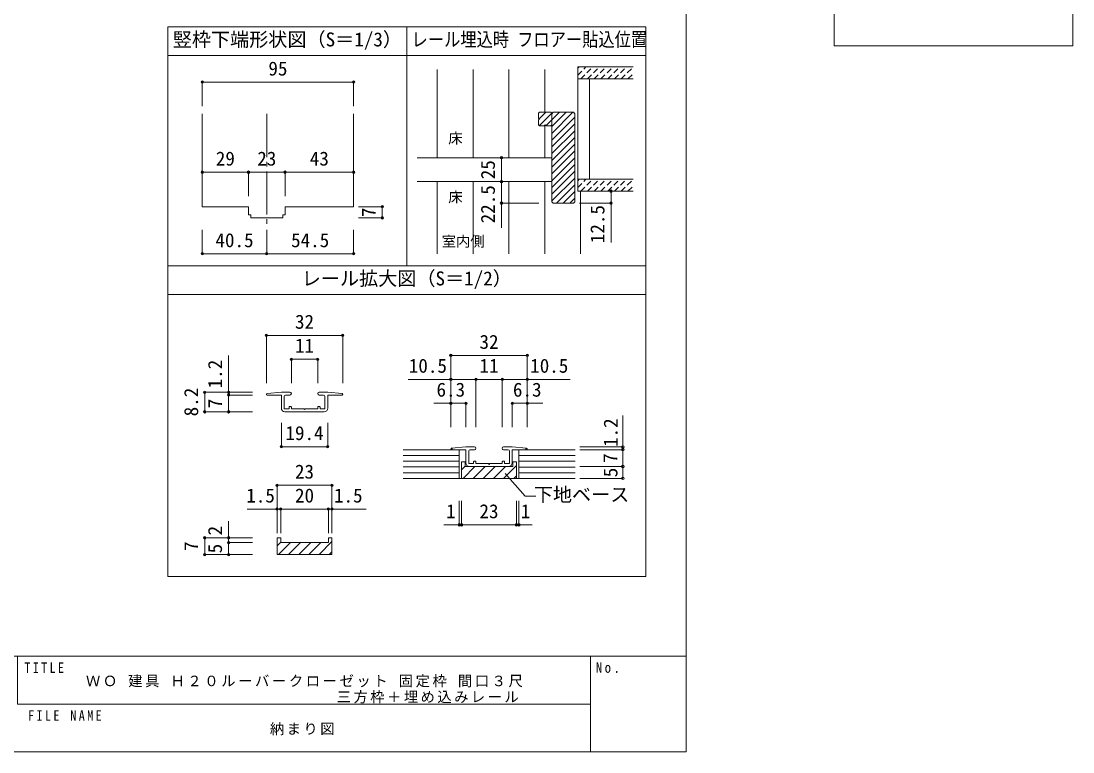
# Model space of a CAD drawing. Units: millimetres on the paper, with parts at other scales. Extents: x -197 to 279, y -138 to 137.
# Drawn here: x 58.6 to 278.8, y -138 to 14.9 of the extents above; entities that cross this region are included whole.
import ezdxf
from ezdxf.enums import TextEntityAlignment as Align

# ---------------------------------------------------------------- set-up
doc = ezdxf.new("R2010")
doc.units = ezdxf.units.MM
doc.header["$PDMODE"] = 32
doc.header["$PDSIZE"] = 0.5
doc.linetypes.add('CHAIN2', pattern=[12, 9, -1, 1, -1])
doc.linetypes.add('DASHED1', pattern=[1.8, 1.2, -0.6])
for name, color, linetype, lineweight in [('0-0_補助線', 7, 'Continuous', 9), ('0-3_仕上げ', 2, 'Continuous', 9), ('0-4_枠', 3, 'Continuous', 9), ('0-A_文字', 7, 'Continuous', 9), ('0-B_寸法', 7, 'Continuous', 9), ('0-C_ハッチ', 4, 'DASHED1', 9), ('1-3_仕上げ', 7, 'Continuous', 9), ('1-7_金物', 7, 'Continuous', 9), ('1-A_文字', 7, 'Continuous', 9), ('1-B_寸法', 7, 'Continuous', 9), ('1-C_ハッチ', 4, 'Continuous', 9), ('2-0_補助線', 3, 'Continuous', 9), ('2-4_枠', 3, 'Continuous', 9), ('2-B_寸法', 4, 'Continuous', 9), ('F-0_補助線', 7, 'Continuous', 9)]:
    doc.layers.add(name, color=color, linetype=linetype, lineweight=lineweight)
doc.layers.add('F-A_文字', color=7, linetype='Continuous')
doc.styles.add('ＭＳ ゴシック', font='')
doc.styles.get('ＭＳ ゴシック').set_extended_font_data('MS Gothic')

# ---------------------------------------------------------------- blocks, each defined once
blk = doc.blocks.new('01')
at = {"layer": '0-0_補助線'}
for p, q in [((-4.85, 2.009), (-7.85, 1.709)), ((-4.85, 1.409), (-7.85, 1.409)), ((-3.05, 2.009), (-4.85, 2.009)), ((-4.85, -1.341), (-4.85, 1.409)), ((-4.25, 1.159), (-4.25, -1.491)), ((-4, 1.409), (-3.05, 1.409)), ((3.05, 2.009), (4.85, 2.009)), ((4, 1.409), (3.05, 1.409)), ((4.25, 1.159), (4.25, -1.491)), ((7.85, 1.709), (4.85, 2.009)), ((7.85, 1.409), (4.85, 1.409)), ((4.85, -1.341), (4.85, 1.409)), ((-4.25, -1.491), (-3.25, -1.491)), ((-4.1, -2.091), (4.1, -2.091)), ((-3.25, -1.091), (-3.25, -1.491)), ((-2.85, -0.991), (-3.15, -0.991)), ((-2.75, -1.091), (-2.75, -1.491)), ((2.75, -1.091), (2.75, -1.491)), ((3.15, -0.991), (2.85, -0.991)), ((3.25, -1.091), (3.25, -1.491)), ((3.25, -1.491), (4.25, -1.491))]:
    blk.add_line(p, q, dxfattribs=at)
blk.add_lwpolyline([(-2.75, -1.491), (-0.15, -1.491), (0, -1.641), (0.15, -1.491), (2.75, -1.491)], dxfattribs=at)
for centre, radius, start, end in [((-7.85, 1.559), 0.15, 90, 270), ((-4, 1.159), 0.25, 90, 180), ((-3.05, 1.709), 0.3, 0, 90), ((-3.05, 1.709), 0.3, 270, 0), ((3.05, 1.709), 0.3, 90, 180), ((3.05, 1.709), 0.3, 180, 270), ((4, 1.159), 0.25, 0, 90), ((7.85, 1.559), 0.15, 270, 90), ((-4.1, -1.341), 0.75, 180, 270), ((-3.15, -1.091), 0.1, 90, 180), ((-2.85, -1.091), 0.1, 0, 90), ((2.85, -1.091), 0.1, 90, 180), ((3.15, -1.091), 0.1, 0, 90), ((4.1, -1.341), 0.75, 270, 0)]:
    blk.add_arc(centre, radius, start, end, dxfattribs=at)

msp = doc.modelspace()

# ---------------------------------------------------------------- linework, layer by layer
at = {"layer": '0-0_補助線', "color": 3}
for p, q in [((228.768, 53.09), (228.768, 9.705)), ((89.328, 13.7), (139.328, 13.7)), ((89.328, 13.7), (139.328, 13.7)), ((89.328, 7.7), (139.328, 7.7))]:
    msp.add_line(p, q, dxfattribs=at)
at = {"layer": '0-3_仕上げ'}
for p, q in [((175.089, -20.704), (175.089, 5.296)), ((175.089, 5.296), (186.706, 5.296)), ((175.089, 2.796), (186.706, 2.796)), ((177.589, -18.204), (177.589, 2.796)), ((175.089, -18.204), (186.706, -18.204)), ((175.089, -20.704), (186.706, -20.704))]:
    msp.add_line(p, q, dxfattribs=at)
at = {"layer": '0-4_枠', "color": 4}
for p, q in [((145.711, -13.704), (145.711, 4.76)), ((153.211, -13.704), (153.211, 4.76)), ((160.711, -13.704), (160.711, 4.76)), ((168.211, -4.204), (168.211, 4.76)), ((168.211, -13.704), (168.211, -6.881)), ((141.49, -13.704), (169.689, -13.704)), ((141.49, -18.704), (169.689, -18.704)), ((145.711, -18.704), (145.711, -33.8)), ((153.211, -18.704), (153.211, -33.8)), ((160.711, -18.704), (160.711, -33.8)), ((168.211, -18.704), (168.211, -33.8)), ((175.711, -20.704), (175.711, -33.8))]:
    msp.add_line(p, q, dxfattribs=at)
at = {"layer": '0-4_枠'}
for p, q in [((169.489, -4.204), (169.689, -4.404)), ((174.189, -4.204), (174.489, -4.504)), ((169.689, -22.904), (169.689, -4.404)), ((174.489, -4.504), (174.489, -22.904)), ((169.489, -7.004), (169.689, -6.804))]:
    msp.add_line(p, q, dxfattribs=at)
for points in [[(167.089, -5.604), (166.889, -5.404), (166.889, -4.404), (167.089, -4.204), (169.489, -4.204)], [(169.689, -4.504), (169.989, -4.204), (174.189, -4.204)], [(168.289, -6.804), (168.089, -7.004), (167.089, -7.004), (166.889, -6.804), (166.889, -5.804), (167.089, -5.604)], [(169.489, -7.004), (168.489, -7.004), (168.289, -6.804)], [(174.489, -22.904), (174.189, -23.204), (169.989, -23.204), (169.689, -22.904)]]:
    msp.add_lwpolyline(points, dxfattribs=at)
at = {"layer": '0-A_文字', "color": 3}
for p, q in [((89.328, -36.3), (89.328, 13.7)), ((139.328, 13.7), (189.328, 13.7)), ((139.328, 13.7), (139.328, -36.3)), ((139.328, -36.3), (139.328, 13.7)), ((189.328, 13.7), (189.328, -36.3)), ((139.328, 7.7), (189.328, 7.7)), ((89.328, -36.3), (139.328, -36.3)), ((139.328, -36.3), (189.328, -36.3))]:
    msp.add_line(p, q, dxfattribs=at)
msp.add_lwpolyline([(228.768, 9.705), (278.768, 9.705), (278.768, 53.09)], dxfattribs=at)
at = {"layer": '0-B_寸法', "color": 4}
for p, q in [((159.145, -18.704), (159.145, -13.704)), ((159.145, -18.704), (159.145, -28.391)), ((182.076, -20.704), (175.489, -20.704)), ((182.076, -20.704), (182.076, -31.407)), ((159.145, -23.204), (166.989, -23.204)), ((182.076, -23.204), (175.489, -23.204))]:
    msp.add_line(p, q, dxfattribs=at)
at = {"layer": '0-B_寸法'}
for p in [(159.145, -13.704), (159.145, -18.704), (182.076, -20.704), (159.145, -23.204), (182.076, -23.204)]:
    msp.add_point(p, dxfattribs=at)
at = {"layer": '0-C_ハッチ'}
for p, q in [((175.089, 3.582), (176.803, 5.296)), ((175.089, 4.996), (175.389, 5.296)), ((175.717, 2.796), (178.217, 5.296)), ((177.132, 2.796), (179.632, 5.296)), ((178.546, 2.796), (181.046, 5.296)), ((179.96, 2.796), (182.46, 5.296)), ((181.374, 2.796), (183.874, 5.296)), ((182.788, 2.796), (185.288, 5.296)), ((184.203, 2.796), (186.703, 5.296)), ((185.617, 2.796), (186.706, 3.885)), ((175.089, -19.918), (176.803, -18.204)), ((175.089, -18.504), (175.389, -18.204)), ((175.717, -20.704), (178.217, -18.204)), ((177.132, -20.704), (179.632, -18.204)), ((178.546, -20.704), (181.046, -18.204)), ((179.96, -20.704), (182.46, -18.204)), ((181.374, -20.704), (183.874, -18.204)), ((182.788, -20.704), (185.288, -18.204)), ((184.203, -20.704), (186.703, -18.204)), ((185.617, -20.704), (186.706, -19.615))]:
    msp.add_line(p, q, dxfattribs=at)
at = {"layer": '0-C_ハッチ', "linetype": 'Continuous'}
for p, q in [((167.061, -5.577), (168.434, -4.204)), ((167.069, -6.984), (169.669, -4.384)), ((169.689, -8.606), (174.091, -4.204)), ((169.689, -7.192), (172.677, -4.204)), ((169.689, -5.778), (171.263, -4.204)), ((168.476, -6.991), (169.689, -5.778)), ((169.689, -10.021), (174.489, -5.221)), ((169.689, -11.435), (174.489, -6.635)), ((169.689, -12.849), (174.489, -8.049)), ((169.689, -14.263), (174.489, -9.463)), ((169.689, -15.677), (174.489, -10.877)), ((169.689, -17.092), (174.489, -12.292)), ((169.689, -18.506), (174.489, -13.706)), ((169.689, -19.92), (174.489, -15.12)), ((169.689, -21.334), (174.489, -16.534)), ((169.689, -22.749), (174.489, -17.949)), ((170.648, -23.204), (174.489, -19.363)), ((172.062, -23.204), (174.489, -20.777)), ((173.476, -23.204), (174.489, -22.191))]:
    msp.add_line(p, q, dxfattribs=at)
at = {"layer": '1-3_仕上げ', "color": 2}
for p, q in [((150.299, -74.79), (138.541, -74.79)), ((150.291, -74.79), (150.291, -80.79)), ((162.784, -74.79), (174.541, -74.79)), ((162.791, -74.79), (162.791, -80.79)), ((138.541, -80.79), (174.541, -80.79))]:
    msp.add_line(p, q, dxfattribs=at)
at = {"layer": '1-3_仕上げ'}
for p, q in [((150.291, -75.99), (138.541, -75.99)), ((174.541, -76.005), (162.791, -76.005)), ((150.291, -77.19), (138.541, -77.19)), ((150.291, -78.39), (138.541, -78.39)), ((174.541, -77.205), (162.791, -77.205)), ((174.541, -78.405), (162.791, -78.405)), ((150.291, -79.59), (138.541, -79.59)), ((174.541, -79.605), (162.791, -79.605))]:
    msp.add_line(p, q, dxfattribs=at)
at = {"layer": '1-7_金物'}
for p, q in [((151.691, -74.19), (148.691, -74.49)), ((151.691, -74.79), (148.691, -74.79)), ((153.491, -74.19), (151.691, -74.19)), ((151.691, -77.54), (151.691, -74.79)), ((152.541, -74.79), (153.491, -74.79)), ((159.591, -74.19), (161.391, -74.19)), ((160.541, -74.79), (159.591, -74.79)), ((164.391, -74.49), (161.391, -74.19)), ((164.391, -74.79), (161.391, -74.79)), ((161.391, -77.54), (161.391, -74.79)), ((152.291, -75.04), (152.291, -77.69)), ((160.791, -75.04), (160.791, -77.69)), ((152.291, -77.69), (153.291, -77.69)), ((152.441, -78.29), (160.641, -78.29)), ((153.291, -77.29), (153.291, -77.69)), ((153.691, -77.19), (153.391, -77.19)), ((153.791, -77.29), (153.791, -77.69)), ((159.291, -77.29), (159.291, -77.69)), ((159.691, -77.19), (159.391, -77.19)), ((159.791, -77.29), (159.791, -77.69)), ((159.791, -77.69), (160.791, -77.69))]:
    msp.add_line(p, q, dxfattribs=at)
at = {"layer": '1-7_金物', "color": 3}
for p, q in [((151.541, -77.29), (150.791, -77.29)), ((151.541, -77.29), (151.541, -78.29)), ((151.541, -78.29), (161.541, -78.29)), ((161.541, -77.29), (162.276, -77.29)), ((161.541, -77.29), (161.541, -78.29)), ((162.276, -77.29), (162.276, -80.79)), ((112.918, -93.207), (112.168, -93.207)), ((112.168, -93.207), (112.168, -96.707)), ((112.918, -93.207), (112.918, -94.207)), ((112.918, -94.207), (122.918, -94.207)), ((122.918, -93.207), (122.918, -94.207)), ((122.918, -93.207), (123.652, -93.207)), ((123.652, -93.207), (123.652, -96.707)), ((112.168, -96.707), (123.652, -96.707))]:
    msp.add_line(p, q, dxfattribs=at)
msp.add_lwpolyline([(150.791, -77.29), (150.791, -80.79), (162.276, -80.79)], dxfattribs=at)
at = {"layer": '1-7_金物'}
msp.add_lwpolyline([(153.791, -77.69), (156.391, -77.69), (156.541, -77.84), (156.691, -77.69), (159.291, -77.69)], dxfattribs=at)
for centre, radius, start, end in [((148.691, -74.64), 0.15, 90, 270), ((152.541, -75.04), 0.25, 90, 180), ((153.491, -74.49), 0.3, 0, 90), ((153.491, -74.49), 0.3, 270, 0), ((159.591, -74.49), 0.3, 90, 180), ((159.591, -74.49), 0.3, 180, 270), ((160.541, -75.04), 0.25, 0, 90), ((164.391, -74.64), 0.15, 270, 90), ((152.441, -77.54), 0.75, 180, 270), ((153.391, -77.29), 0.1, 90, 180), ((153.691, -77.29), 0.1, 0, 90), ((159.391, -77.29), 0.1, 90, 180), ((159.691, -77.29), 0.1, 0, 90), ((160.641, -77.54), 0.75, 270, 0)]:
    msp.add_arc(centre, radius, start, end, dxfattribs=at)
at = {"layer": '1-7_金物', "linetype": 'DASHED1'}
for centre, start, end in [((148.691, -74.64), 270, 90), ((164.391, -74.64), 90, 270)]:
    msp.add_arc(centre, 0.15, start, end, dxfattribs=at)
at = {"layer": '1-A_文字', "color": 3}
for p, q in [((89.328, -36.3), (189.328, -36.3)), ((89.328, -36.3), (89.328, -101.3)), ((189.328, -36.3), (189.328, -101.3)), ((89.328, -42.3), (189.328, -42.3)), ((89.328, -101.3), (189.328, -101.3))]:
    msp.add_line(p, q, dxfattribs=at)
at = {"layer": '1-A_文字'}
for p, q in [((159.895, -79.741), (164.117, -84.498)), ((164.117, -84.498), (166.336, -84.498))]:
    msp.add_line(p, q, dxfattribs=at)
at = {"layer": '1-B_寸法', "color": 4}
for p, q in [((109.918, -50.859), (125.918, -50.859)), ((109.918, -50.859), (109.918, -60.859)), ((125.918, -50.859), (125.918, -60.859)), ((102.017, -55.076), (102.017, -63.352)), ((115.168, -55.859), (120.668, -55.859)), ((115.168, -55.859), (115.168, -60.859)), ((120.668, -55.859), (120.668, -60.859)), ((148.541, -55.062), (164.541, -55.062)), ((148.541, -55.062), (148.541, -60.062)), ((164.541, -55.062), (164.541, -60.062)), ((139.641, -60.062), (153.791, -60.062)), ((148.541, -60.062), (148.541, -65.062)), ((153.791, -60.062), (159.291, -60.062)), ((153.791, -60.062), (153.791, -70.062)), ((159.291, -60.062), (173.497, -60.062)), ((159.291, -60.062), (159.291, -70.062)), ((164.541, -60.062), (164.541, -65.062)), ((97.017, -66.852), (97.017, -62.752)), ((97.017, -62.752), (102.017, -62.752)), ((102.017, -62.752), (107.017, -62.752)), ((102.017, -63.352), (107.017, -63.352)), ((102.017, -63.352), (102.017, -66.852)), ((144.948, -65.062), (151.691, -65.062)), ((148.541, -65.062), (148.541, -70.062)), ((151.691, -65.062), (151.691, -70.062)), ((161.391, -65.062), (161.391, -70.062)), ((161.391, -65.062), (167.787, -65.062)), ((164.541, -65.062), (164.541, -70.062)), ((97.017, -66.852), (102.017, -66.852)), ((102.017, -66.852), (107.017, -66.852)), ((184.541, -80.79), (184.541, -67.658)), ((113.068, -74.145), (113.068, -69.145)), ((122.768, -74.145), (122.768, -69.145)), ((113.068, -74.145), (122.768, -74.145)), ((175.541, -74.19), (184.541, -74.19)), ((175.541, -74.79), (184.541, -74.79)), ((175.541, -78.29), (184.541, -78.29)), ((175.541, -80.79), (184.541, -80.79)), ((112.168, -82.207), (123.652, -82.207)), ((112.168, -82.207), (112.168, -87.207)), ((123.652, -82.207), (123.652, -87.207)), ((150.291, -90.498), (150.291, -85.498)), ((150.791, -90.498), (150.791, -85.498)), ((162.276, -90.498), (162.276, -85.498)), ((162.791, -90.498), (162.791, -85.498)), ((105.895, -87.207), (112.918, -87.207)), ((112.168, -87.207), (112.168, -92.207)), ((112.918, -87.207), (112.918, -92.207)), ((112.918, -87.207), (122.918, -87.207)), ((122.918, -87.207), (122.918, -92.207)), ((122.918, -87.207), (130.843, -87.207)), ((123.652, -87.207), (123.652, -92.207)), ((102.017, -89.692), (102.017, -94.207)), ((147.084, -90.498), (150.791, -90.498)), ((150.791, -90.498), (162.276, -90.498)), ((162.276, -90.498), (165.571, -90.498)), ((97.017, -96.707), (97.017, -93.207)), ((97.017, -93.207), (102.017, -93.207)), ((102.017, -93.207), (107.017, -93.207)), ((102.017, -94.207), (107.017, -94.207)), ((102.017, -94.207), (102.017, -96.707)), ((97.017, -96.707), (102.017, -96.707)), ((102.017, -96.707), (107.017, -96.707))]:
    msp.add_line(p, q, dxfattribs=at)
at = {"layer": '1-B_寸法'}
for p in [(109.918, -50.859), (125.918, -50.859), (148.541, -55.062), (164.541, -55.062), (115.168, -55.859), (120.668, -55.859), (148.541, -60.062), (153.791, -60.062), (159.291, -60.062), (164.541, -60.062), (97.017, -62.752), (102.017, -62.752), (102.017, -63.352), (148.541, -65.062), (151.691, -65.062), (161.391, -65.062), (164.541, -65.062), (97.017, -66.852), (102.017, -66.852), (113.068, -74.145), (122.768, -74.145), (184.541, -74.19), (184.541, -74.79), (184.541, -78.29), (184.541, -80.79), (112.168, -82.207), (123.652, -82.207), (112.168, -87.207), (112.918, -87.207), (122.918, -87.207), (123.652, -87.207), (150.291, -90.498), (150.791, -90.498), (162.276, -90.498), (162.791, -90.498), (97.017, -93.207), (102.017, -93.207), (102.017, -94.207), (97.017, -96.707), (102.017, -96.707)]:
    msp.add_point(p, dxfattribs=at)
at = {"layer": '1-C_ハッチ'}
for p, q in [((150.791, -78.967), (151.541, -78.217)), ((151.089, -80.79), (153.589, -78.29)), ((153.211, -80.79), (155.711, -78.29)), ((155.332, -80.79), (157.832, -78.29)), ((157.453, -80.79), (159.953, -78.29)), ((159.575, -80.79), (162.276, -78.089)), ((161.696, -80.79), (162.276, -80.211)), ((112.168, -94.884), (112.918, -94.134)), ((112.466, -96.707), (114.966, -94.207)), ((114.587, -96.707), (117.087, -94.207)), ((116.708, -96.707), (119.208, -94.207)), ((118.829, -96.707), (121.329, -94.207)), ((120.951, -96.707), (123.652, -94.006)), ((123.072, -96.707), (123.652, -96.127))]:
    msp.add_line(p, q, dxfattribs=at)
at = {"layer": '2-0_補助線'}
for p, q in [((96.516, -4.556), (96.516, -23.947)), ((128.183, -4.556), (128.183, -23.947)), ((96.516, -23.947), (106.183, -23.947)), ((113.85, -23.947), (128.183, -23.947))]:
    msp.add_line(p, q, dxfattribs=at)
at = {"layer": '2-0_補助線', "color": 4, "linetype": 'CHAIN2'}
msp.add_line((110.016, -4.556), (110.016, -27.799), dxfattribs=at)
at = {"layer": '2-4_枠'}
for p, q in [((106.183, -25.614), (106.183, -23.947)), ((113.85, -25.614), (113.85, -23.947)), ((106.183, -25.614), (106.683, -25.614)), ((106.683, -26.28), (106.683, -25.614)), ((106.683, -26.28), (113.35, -26.28)), ((113.35, -26.28), (113.35, -25.614)), ((113.85, -25.614), (113.35, -25.614))]:
    msp.add_line(p, q, dxfattribs=at)
at = {"layer": '2-B_寸法'}
for p, q in [((96.516, 2.111), (128.183, 2.111)), ((96.516, 2.111), (96.516, -2.889)), ((128.183, 2.111), (128.183, -2.889)), ((96.516, -16.728), (106.183, -16.728)), ((96.516, -16.728), (96.516, -21.728)), ((106.183, -16.728), (106.183, -21.728)), ((106.183, -16.728), (113.85, -16.728)), ((113.85, -16.728), (113.85, -21.728)), ((113.85, -16.728), (128.183, -16.728)), ((128.183, -16.728), (128.183, -21.728)), ((134.183, -23.947), (129.183, -23.947)), ((134.183, -26.28), (134.183, -23.947)), ((134.183, -26.28), (129.183, -26.28)), ((96.516, -33.799), (96.516, -28.799)), ((110.016, -33.799), (110.016, -28.799)), ((128.183, -33.799), (128.183, -28.799)), ((96.516, -33.799), (110.016, -33.799)), ((110.016, -33.799), (128.183, -33.799))]:
    msp.add_line(p, q, dxfattribs=at)
at = {"layer": '2-B_寸法', "color": 7}
for p in [(96.516, 2.111), (128.183, 2.111), (96.516, -16.728), (106.183, -16.728), (113.85, -16.728), (128.183, -16.728), (134.183, -23.947), (134.183, -26.28), (96.516, -33.799), (110.016, -33.799), (128.183, -33.799)]:
    msp.add_point(p, dxfattribs=at)
at = {"layer": 'F-0_補助線', "color": 3, "lineweight": 18}
msp.add_line((-197.2, -118), (197.8, -118), dxfattribs=at)
msp.add_lwpolyline([(-197.2, 137), (197.8, 137), (197.8, -138), (-197.2, -138)], close=True, dxfattribs=at)
at = {"layer": 'F-0_補助線', "color": 2, "lineweight": 18}
for points in [[(57.8, -118), (177.8, -118), (177.8, -128), (57.8, -128)], [(177.8, -118), (197.8, -118), (197.8, -138), (177.8, -138)]]:
    msp.add_lwpolyline(points, close=True, dxfattribs=at)

# ---------------------------------------------------------------- block references
at = {"layer": '1-7_金物'}
msp.add_blockref('01', (117.918, -64.761), dxfattribs=at)

# ---------------------------------------------------------------- texts
at = {"layer": '0-0_補助線', "style": 'ＭＳ ゴシック'}
msp.add_text('竪枠下端形状図（S＝1/3）', height=2.933, dxfattribs=at).set_placement((90.328, 8.7), align=Align.BOTTOM_LEFT)
at = {"layer": '0-A_文字', "style": 'ＭＳ ゴシック', "width": 0.85}
msp.add_text('レール埋込時 フロアー貼込位置', height=2.933, dxfattribs=at).set_placement((140.328, 8.7), align=Align.BOTTOM_LEFT)
at = {"layer": '0-A_文字', "style": 'ＭＳ ゴシック'}
for s, p in [('床', (148.011, -11.379)), ('床', (148.011, -23.695)), ('室内側', (146.624, -32.963))]:
    msp.add_text(s, height=2.199, dxfattribs=at).set_placement(p, align=Align.BOTTOM_LEFT)
at = {"layer": '0-B_寸法', "style": 'ＭＳ ゴシック'}
for s, p in [('25', (158.645, -18.204)), ('22.5', (158.645, -27.429)), ('12.5', (181.576, -31.579))]:
    msp.add_text(s, height=2.933, rotation=90, dxfattribs=at).set_placement(p, align=Align.BOTTOM_LEFT)
at = {"layer": '1-A_文字', "style": 'ＭＳ ゴシック'}
for s, p in [('レール拡大図（S＝1/2）', (117.328, -41.3)), ('下地ベース', (165.904, -86.509))]:
    msp.add_text(s, height=2.933, dxfattribs=at).set_placement(p, align=Align.BOTTOM_LEFT)
at = {"layer": '1-B_寸法', "style": 'ＭＳ ゴシック'}
for s, p in [('32', (115.918, -50.359)), ('11', (115.918, -55.359)), ('32', (154.541, -54.562)), ('10.5', (139.742, -59.562)), ('11', (154.541, -59.562)), ('10.5', (165.155, -59.562)), ('6.3', (145.541, -64.562)), ('6.3', (161.541, -64.562)), ('19.4', (113.918, -73.645)), ('23', (115.91, -81.707)), ('1.5', (105.719, -86.707)), ('20', (115.918, -86.707)), ('1.5', (124.078, -86.707)), ('1', (147.563, -89.998)), ('23', (154.533, -89.998)), ('1', (163.188, -89.998))]:
    msp.add_text(s, height=2.933, dxfattribs=at).set_placement(p, align=Align.BOTTOM_LEFT)
for s, p in [('1.2', (101.517, -61.953)), ('8.2', (96.517, -67.802)), ('7', (101.517, -66.102)), ('1.2', (184.338, -74.207)), ('7', (184.254, -77.54)), ('5', (184.296, -80.54)), ('2', (101.517, -92.708)), ('7', (96.517, -95.957)), ('5', (101.517, -96.457))]:
    msp.add_text(s, height=2.933, rotation=90, dxfattribs=at).set_placement(p, align=Align.BOTTOM_LEFT)
at = {"layer": '2-B_寸法', "color": 7, "style": 'ＭＳ ゴシック'}
for s, p in [('95', (110.35, 2.611)), ('29', (99.35, -16.228)), ('23', (108.016, -16.228)), ('43', (119.016, -16.228)), ('40.5', (99.266, -33.299)), ('54.5', (115.1, -33.299))]:
    msp.add_text(s, height=2.933, dxfattribs=at).set_placement(p, align=Align.BOTTOM_LEFT)
msp.add_text('7', height=2.933, rotation=90, dxfattribs=at).set_placement((133.683, -26.114), align=Align.BOTTOM_LEFT)
at = {"layer": 'F-A_文字', "char_height": 2.199, "attachment_point": 7, "style": 'ＭＳ ゴシック'}
for s, insert in [('\\T1.38;\\W0.85;TITLE', (59.269, -121.478)), ('\\T1.38;\\W0.9;No.', (178.881, -121.478)), ('\\T1.18;ＷＯ\\~建具\\~Ｈ２０ルーバークローゼット\\~固定枠\\~間口３尺', (72.162, -124.5)), ('\\T1.17;三方枠＋埋め込みレール', (124.662, -127.833)), ('\\T1.39;\\W0.85;FILE\\~NAME', (60.044, -131.478)), ('\\T1.17;納まり図', (110.662, -134.5))]:
    msp.add_mtext(s, dxfattribs=dict(at, insert=insert))

doc.saveas('drawing.dxf')
